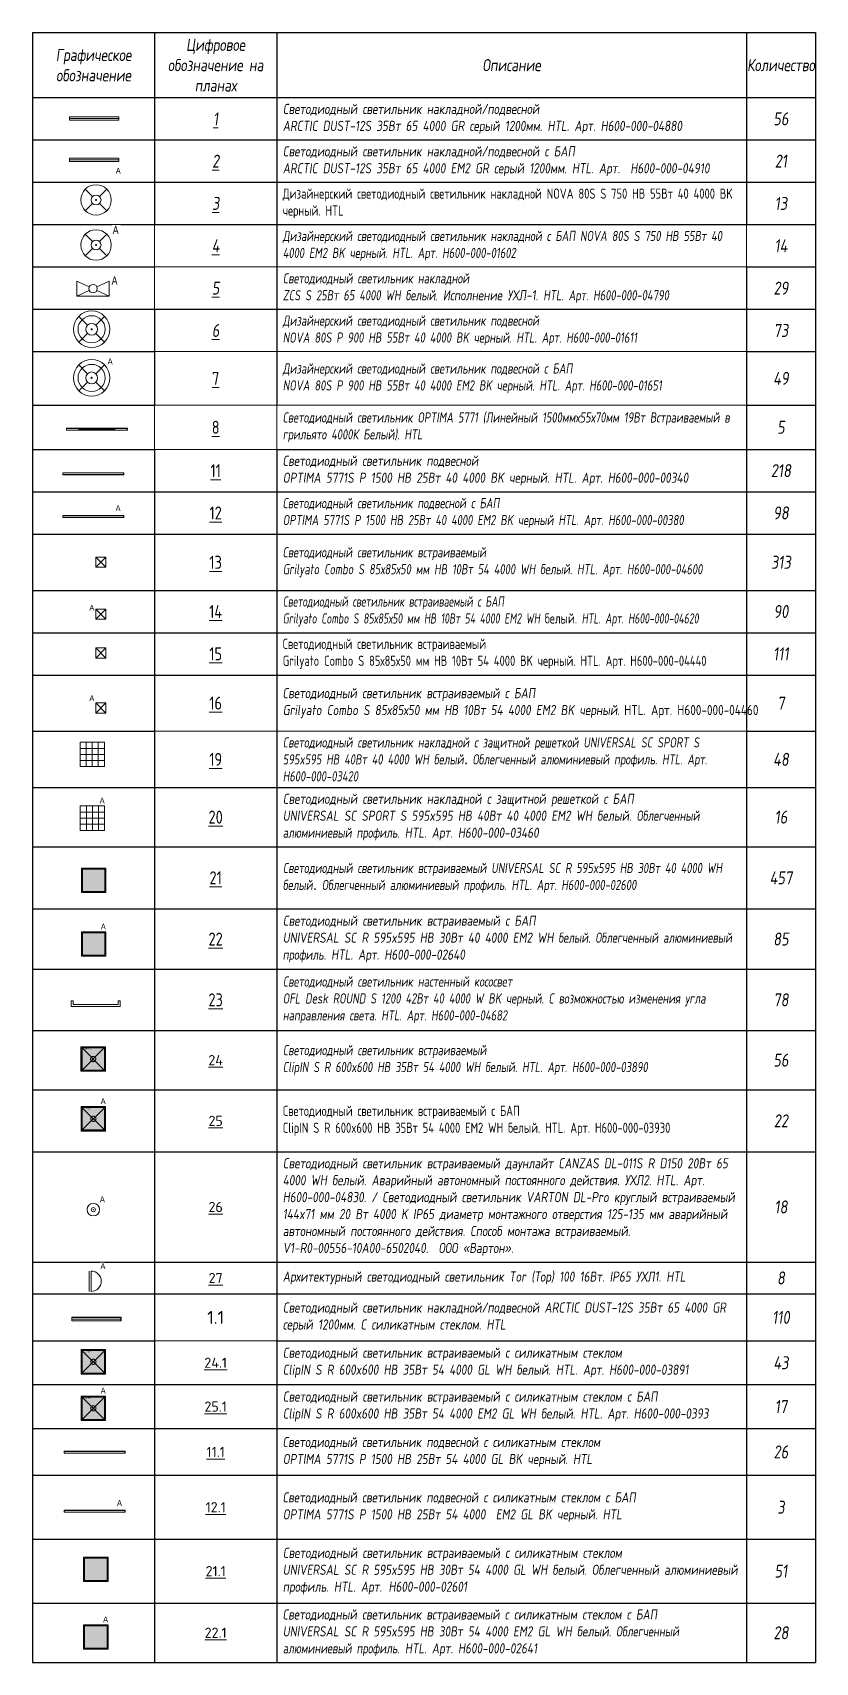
# Model space of a CAD drawing. Header units: millimetres. Extents: x -510890 to 397870, y -45599 to 141350.
# Drawn here: x -476913 to -457669, y 77079 to 117182 of the extents above; entities that cross this region are included whole.
import ezdxf

# ---------------------------------------------------------------- set-up
doc = ezdxf.new("R2010")
doc.units = ezdxf.units.MM
for name, color, linetype, lineweight in [('_ЭОМ_светильник А', 1, 'Continuous', 35), ('_ЭОМ_светильник Р', 4, 'Continuous', 35), ('АР_Потолки_Штриховка', 252, 'Continuous', 0), ('АР_Спецификация', 250, 'Continuous', 15), ('СИЛА', 1, 'Continuous', 30)]:
    doc.layers.add(name, color=color, linetype=linetype, lineweight=lineweight)
doc.layers.add('Штриховка в сечении', color=7, linetype='Continuous')
doc.styles.add('gost', font='isocpeur.ttf')
doc.styles.add('ISOCPEUR', font='isocpeur.ttf', dxfattribs={"height": 800})
doc.styles.add('ISOCUPER', font='isocpeur.ttf', dxfattribs={"width": 0.85, "oblique": 7})
doc.styles.add('Архитект', font='isocpeur.ttf', dxfattribs={"width": 0.8, "oblique": 8})
doc.styles.add('ГОСТ', font='cad.shx', dxfattribs={"width": 0.8})

# ---------------------------------------------------------------- blocks, each defined once
blk = doc.blocks.new('*T73')
at = {"layer": 'АР_Спецификация', "color": 7, "lineweight": -2, "ltscale": 1000, "transparency": 16777216}
for p, q in [((0, 0), (19244, 0)), ((0, 0), (0, -40103)), ((3000, 0), (3000, -4725)), ((6000, 0), (6000, -9166)), ((17553, 0), (17553, -4725)), ((19244, 0), (19244, -40103)), ((0, -1600), (19244, -1600)), ((0, -2642), (19244, -2642)), ((0, -3684), (19244, -3684)), ((0, -4725), (19244, -4725)), ((0, -5767), (3000, -5767)), ((17553, -5767), (19244, -5767)), ((17553, -5767), (17553, -40103)), ((0, -6809), (19244, -6809)), ((3000, -6809), (3000, -9166)), ((0, -7850), (3000, -7850)), ((17553, -7850), (19244, -7850)), ((0, -9166), (3000, -9166)), ((17553, -9166), (19244, -9166)), ((0, -10258), (3000, -10258)), ((3000, -10258), (3000, -40103)), ((6000, -10258), (19244, -10258)), ((6000, -10258), (6000, -40103)), ((0, -11299), (19244, -11299)), ((0, -12341), (19244, -12341)), ((0, -13724), (19244, -13724)), ((0, -14766), (19244, -14766)), ((0, -15808), (19244, -15808)), ((0, -17191), (3000, -17191)), ((17553, -17191), (19244, -17191)), ((0, -18574), (19244, -18574)), ((0, -20033), (19244, -20033)), ((0, -21563), (19244, -21563)), ((0, -23046), (19244, -23046)), ((0, -24554), (19244, -24554)), ((0, -26013), (19244, -26013)), ((0, -27543), (19244, -27543)), ((0, -30251), (19244, -30251)), ((0, -31038), (19244, -31038)), ((0, -32191), (3000, -32191)), ((6000, -32191), (19244, -32191)), ((0, -33269), (19244, -33269)), ((0, -34347), (19244, -34347)), ((0, -35500), (19244, -35500)), ((0, -37070), (19244, -37070)), ((0, -38645), (19244, -38645)), ((0, -40103), (19244, -40103))]:
    blk.add_line(p, q, dxfattribs=at)
at = {"layer": 'АР_Спецификация', "color": 7, "linetype": 'ByBlock', "lineweight": 15, "ltscale": 1000, "transparency": 16777216}
for p, q in [((3000, -4725), (3000, -6809)), ((17553, -4725), (17553, -5767)), ((3000, -5767), (17553, -5767)), ((3000, -7850), (17553, -7850)), ((3000, -9166), (17553, -9166)), ((3000, -9166), (3000, -10258)), ((6000, -9166), (6000, -10258)), ((3000, -10258), (6000, -10258)), ((3000, -17191), (17553, -17191)), ((3000, -32191), (6000, -32191))]:
    blk.add_line(p, q, dxfattribs=at)
at = {"layer": 'АР_Спецификация', "color": 0, "lineweight": 18, "ltscale": 1000, "transparency": 16777216}
for s, insert, char_height, width, attachment_point, style in [('{\\C7;Графическое обозначение}', (1500, -800), 300, 2700, 5, 'Архитект'), ('{\\C7;Цифровое обозначение на планах}', (4500, -800), 300, 2700, 5, 'Архитект'), ('{\\C7;Описание}', (11776, -800), 300, 11252.64, 5, 'Архитект'), ('{\\C7;Количество}', (18398, -800), 300, 1391.19, 5, 'Архитект'), ('{\\fISOCPEUR|b1|i0|c204|p34;\\W0.8;\\L1', (4500, -2121), 320, 2700, 5, 'Архитект'), ('Cветодиодный светильник накладной/подвесной\\PARCTIC DUST-12S 35Вт 65 4000 GR серый 1200мм. HTL. Арт. H600-000-04880 ', (6150, -2121), 250, 11252.64, 4, 'Архитект'), ('56', (18398, -2121), 320, 1391.19, 5, 'Архитект'), ('Cветодиодный светильник накладной/подвесной с БАП\\PARCTIC DUST-12S 35Вт 65 4000 EM2 GR серый 1200мм. HTL. Арт.  H600-000-04910', (6150, -3163), 250, 11252.64, 4, 'Архитект'), ('{\\fISOCPEUR|b1|i0|c204|p34;\\W0.8;\\L2', (4500, -3163), 320, 2700, 5, 'Архитект'), ('21', (18398, -3163), 320, 1391.19, 5, 'Архитект'), ('{\\W0.75;\\C256;Дизайнерский светодиодный светильник накладной NOVA 80S S 750 HB 55Вт 40 4000 BK черный. HTL\\Q7;\\W0.7; }', (6150, -4204), 250, 11252.64, 4, 'ISOCPEUR'), ('{\\fISOCPEUR|b1|i0|c204|p34;\\W0.8;\\L3', (4500, -4204), 320, 2700, 5, 'Архитект'), ('13', (18398, -4204), 320, 1391.19, 5, 'Архитект'), ('{\\fISOCPEUR|b1|i0|c204|p34;\\W0.8;\\L4', (4500, -5246), 320, 2700, 5, 'Архитект'), ('{\\W0.75;\\C256;Дизайнерский светодиодный светильник накладной с БАП NOVA 80S S 750 HB 55Вт 40 4000 EM2 BK черный. \\C0;HTL. Арт. H600-000-01602}', (6150, -5246), 250, 11252.64, 4, 'Архитект'), ('14', (18398, -5246), 320, 1391.19, 5, 'Архитект'), ('{\\W0.75;Cветодиодный светильник накладной \\PZCS S 25Вт 65 4000 WH белый.} {\\C256;Исполнение УХЛ-1. \\W0.75;\\C0;HTL. Арт. H600-000-04790  }', (6150, -6288), 250, 11252.64, 4, 'Архитект'), ('{\\fISOCPEUR|b1|i0|c204|p34;\\W0.8;\\L5', (4500, -6288), 320, 2700, 5, 'Архитект'), ('29', (18398, -6288), 320, 1391.19, 5, 'Архитект'), ('{\\fISOCPEUR|b1|i0|c204|p34;\\W0.8;\\L6', (4500, -7329), 320, 2700, 5, 'Архитект'), ('{\\W0.75;\\C256;Дизайнерский светодиодный светильник подвесной \\PNOVA 80S P 900 HB 55Вт 40 4000 BK черный. HTL. Арт. H600-000-01611}', (6150, -7329), 250, 11252.64, 4, 'Архитект'), ('73', (18398, -7329), 320, 1391.19, 5, 'Архитект'), ('{\\fISOCPEUR|b1|i0|c204|p34;\\W0.8;\\L7', (4500, -8508), 320, 2700, 5, 'gost'), ('{\\W0.75;Дизайнерский светодиодный светильник подвесной с БАП\\PNOVA 80S P 900 HB \\C256;55Вт 4\\C0;0 4000 EM2 BK черный.\\C256; \\C0;HTL. Арт. H600-000-01651 }', (6150, -8508), 250, 11252.64, 4, 'Архитект'), ('49', (18398, -8508), 320, 1391.19, 5, 'Архитект'), ('{\\fISOCPEUR|b1|i0|c204|p34;\\W0.8;\\L8', (4500, -9712), 320, 2700, 5, 'gost'), ('{\\W0.75;\\C256;Светодиодный светильник OPTIMA 5771 (Линейный 1500ммх55х70мм 19Вт Встраиваемый в грильято 4000К Белый). HTL}', (6150, -9712), 250, 11252.64, 4, 'Архитект'), ('5', (18398, -9712), 320, 1391.19, 5, 'Архитект'), ('Светодиодный светильник подвесной\\POPTIMA 5771S P 1500 HB {\\C256;25Вт 40 }4000 BK черный. HTL. Арт. H600-000-00340', (6150, -10779), 250, 11252.64, 4, 'Архитект'), ('{\\fISOCPEUR|b1|i0|c204|p34;\\W0.8;\\L11', (4500, -10779), 320, 2700, 5, 'gost'), ('218', (18398, -10779), 320, 1391.19, 5, 'Архитект'), ('{\\W0.75;Светодиодный светильник подвесной с БАП \\POPTIMA 5771S P 1500 HB \\C256;25Вт 4\\C0;0 4000 EM2 BK черный HTL. Арт. H600-000-00380}', (6150, -11820), 250, 11252.64, 4, 'Архитект'), ('{\\fISOCPEUR|b1|i0|c204|p34;\\W0.8;\\L12', (4500, -11820), 320, 2700, 5, 'gost'), ('98', (18398, -11820), 320, 1391.19, 5, 'Архитект'), ('{\\Q8;\\W0.75;\\C256;Светодиодный светильник встраиваемый\\PGrilyato Combo S 85х85х50 мм HB 10Вт 54 4000 WH белый. HTL. Арт. H600-000-04600}', (6150, -13033), 250, 11252.64, 4, 'ISOCPEUR'), ('{\\fISOCPEUR|b1|i0|c204|p34;\\W0.8;\\L13', (4500, -13033), 320, 2700, 5, 'gost'), ('313', (18398, -13033), 320, 1391.19, 5, 'Архитект'), ('{\\Q7;\\W0.7;\\C256;Cветодиодный светильник встраиваемый с БАП\\PGrilyato Combo S 85х85х50 мм HB 10Вт 54 4000 ЕМ2 WH\\Q0;\\W0.75; белый\\W0.8;.\\Q7;\\W0.7; HTL. Арт. H600-000-04620}', (6150, -14245), 250, 11252.64, 4, 'ISOCPEUR'), ('{\\fISOCPEUR|b1|i0|c204|p34;\\W0.8;\\L14', (4500, -14245), 320, 2700, 5, 'gost'), ('90', (18398, -14245), 320, 1391.19, 5, 'Архитект'), ('{\\fISOCPEUR|b1|i0|c204|p34;\\W0.8;\\L15', (4500, -15287), 320, 2700, 5, 'gost'), ('{\\W0.75;Светодиодный светильник встраиваемый\\PGrilyato Combo S 85х85х50 мм HB 10Вт 54 4000 BK черный. HTL. Арт. H600-000-04440}', (6150, -15287), 250, 11252.64, 4, 'ISOCPEUR'), ('111', (18398, -15287), 320, 1391.19, 5, 'Архитект'), ('{\\fISOCPEUR|b1|i0|c204|p34;\\W0.8;\\L16', (4500, -16499), 320, 2700, 5, 'gost'), ('{\\C256;Светодиодный светильник встраиваемый с БАП\\PGrilyato Combo S 85х85х50 мм HB 10Вт 54 4000 ЕМ2 BK черный\\W0.75;\\C0;.\\Q7;\\W0.7;\\C256; \\Q0;\\W0.8;HTL. Арт. H600-000-04460}', (6150, -16499), 250, 11252.64, 4, 'Архитект'), ('7', (18398, -16499), 320, 1391.19, 5, 'Архитект'), ('{\\W0.75;Cветодиодный светильник накладной с защитной решеткой UNIVERSAL SC SPORT S 595x595 HB 40Вт 40 4000 WH белый\\fVERDANA.TTF|b0|i0|c204|p34;\\W1;.\\C256; \\fISOCPEUR|b0|i0|c204|p34;\\W0.75;Облегченный алюминиевый профиль. HT\\C0;L. Арт. H600-000-03420}', (6150, -17883), 250, 11252.64, 4, 'Архитект'), ('{\\fISOCPEUR|b1|i0|c204|p34;\\W0.8;\\L19', (4500, -17883), 320, 2700, 5, 'gost'), ('48', (18398, -17883), 320, 1391.19, 5, 'Архитект'), ('{\\C256;Cветодиодный светильник накладной с защитной решеткой с БАП\\PUNIVERSAL SC SPORT S 595x595 HB 40Вт 40 4000 EM2 WH белый. \\W0.75;Облегченный алюминиевый профиль.\\W0.8; HTL. Арт. H600-000-03460}', (6150, -19304), 250, 11252.64, 4, 'Архитект'), ('{\\fISOCPEUR|b1|i0|c204|p34;\\W0.8;\\L20', (4500, -19304), 320, 2700, 5, 'gost'), ('16', (18398, -19304), 320, 1391.19, 5, 'Архитект'), ('{\\W0.75;Cветодиодный светильник встраиваемый UNIVERSAL SC R 595x595 HB 30Вт 40 4000 WH белый\\fVERDANA.TTF|b0|i0|c204|p34;\\W1;.\\fISOCPEUR|b0|i0|c204|p34;\\W0.75;\\C256;\\c0; Облегченный алюминиевый профиль. H\\C0;TL. Арт. H600-000-02600}', (6150, -20798), 250, 11252.64, 4, 'Архитект'), ('{\\fISOCPEUR|b1|i0|c204|p34;\\W0.8;\\L21', (4500, -20798), 320, 2700, 5, 'gost'), ('457', (18398, -20798), 320, 1391.19, 5, 'Архитект'), ('{\\C256;Cветодиодный светильник встраиваемый с БАП\\PUNIVERSAL SC R 595x595 HB 30Вт 40 4000 EM2 WH\\W0.75; белый. Облегченный алюминиевый профиль\\W0.8;. HTL. Арт. H600-000-02640}', (6150, -22304), 250, 11252.64, 4, 'Архитект'), ('{\\fISOCPEUR|b1|i0|c204|p34;\\W0.8;\\L22', (4500, -22304), 320, 2700, 5, 'gost'), ('85', (18398, -22304), 320, 1391.19, 5, 'Архитект'), ('{\\W0.75;\\C256;Cветодиодный светильник настенный кососвет\\POFL Desk ROUND S 1200 42Вт\\C5; \\C256;40 4000 W BK черный.\\C256;\\c0; С возможностью изменения угла направления света. HTL. Арт. H600-000-04682}', (6150, -23800), 250, 11252.64, 4, 'Архитект'), ('{\\fISOCPEUR|b1|i0|c204|p34;\\W0.8;\\L23', (4500, -23800), 320, 2700, 5, 'gost'), ('78', (18398, -23800), 320, 1391.19, 5, 'Архитект'), ('{\\fISOCPEUR|b1|i0|c204|p34;\\L24', (4500, -25284), 250, 2700, 5, 'ISOCPEUR'), ('{\\W0.75;Cветодиодный светильник встраиваемый\\PClipIN S R 600x600 HB 35Вт 54 4000 WH белый. HTL. Арт. H600-000-03890}', (6150, -25284), 250, 11252.64, 4, 'Архитект'), ('56', (18398, -25284), 320, 1391.19, 5, 'Архитект'), ('{\\W0.75;Cветодиодный светильник встраиваемый с БАП\\PClipIN S R 600x600 HB 35Вт 54 4000 EM2 WH белый. HTL. Арт. H600-000-03930}', (6150, -26778), 250, 11252.64, 4, 'ISOCPEUR'), ('{\\fISOCPEUR|b1|i0|c204|p34;\\L25', (4500, -26778), 250, 2700, 5, 'ISOCPEUR'), ('22', (18398, -26778), 320, 1391.19, 5, 'Архитект'), ('{\\C256;Cветодиодный светильник встраиваемый даунлайт CANZAS DL-011S R D150 20Вт 65 4000 WH белый. Аварийный автономный постоянного действия. УХЛ2. HTL. Арт. H600-000-04830. / Светодиодный светильник VARTON DL-Pro круглый встраиваемый 144x71 мм 20 Вт 4000 K IP65 диаметр монтажного отверстия 125-135 мм аварийный автономный постоянного действия. Способ монтажа встраиваемый. V1-R0-00556-10A00-6502040.  ООО «Вартон».}', (6150, -28897), 250, 11252.64, 4, 'Архитект'), ('{\\fISOCPEUR|b1|i0|c204|p34;\\L26', (4500, -28897), 250, 2700, 5, 'ISOCPEUR'), ('18', (18398, -28897), 320, 1391.19, 5, 'Архитект'), ('{\\C256;Архитектурный светодиодный светильник Tor (Тор) 100 16Вт. IP65 УХЛ1. HTL}', (6150, -30644), 250, 11252.64, 4, 'Архитект'), ('{\\fISOCPEUR|b1|i0|c204|p34;\\L27', (4500, -30644), 250, 2700, 5, 'ISOCPEUR'), ('8', (18398, -30644), 320, 1391.19, 5, 'Архитект'), ('{\\C256;\\c0;Cветодиодный светильник накладной/подвесной ARCTIC DUST-12S 35Вт 65 4000 GR серый 1200мм. С силикатным стеклом. HTL}', (6150, -31614), 250, 11252.64, 4, 'Архитект'), ('1.1', (4500, -31614), 320, 2700, 5, 'gost'), ('110', (18398, -31614), 320, 1391.19, 5, 'Архитект'), ('{\\C256;Cветодиодный светильник встраиваемый с силикатным стеклом\\PClipIN S R 600x600 HB 35Вт 54 4000 GL WH белый. HTL. Арт. H600-000-03891}', (6150, -32730), 250, 11252.64, 4, 'Архитект'), ('{\\fISOCPEUR|b1|i0|c204|p34;\\L24.1', (4500, -32730), 250, 2700, 5, 'ISOCPEUR'), ('43', (18398, -32730), 320, 1391.19, 5, 'Архитект'), ('{\\fISOCPEUR|b1|i0|c204|p34;\\L25.1', (4500, -33808), 250, 2700, 5, 'ISOCPEUR'), ('{\\C256;Cветодиодный светильник встраиваемый с силикатным стеклом с БАП\\PClipIN S R 600x600 HB 35Вт 54 4000 EM2 GL WH белый. HTL. Арт. H600-000-0393}', (6150, -33808), 250, 11252.64, 4, 'Архитект'), ('17', (18398, -33808), 320, 1391.19, 5, 'Архитект'), ('{\\fISOCPEUR|b1|i0|c204|p34;\\L11.1', (4500, -34924), 250, 2700, 5, 'ISOCPEUR'), ('{\\C256;Светодиодный светильник подвесной с силикатным стеклом\\POPTIMA 5771S P 1500 HB \\C256;\\c0;25Вт \\C256;54 4000 GL BK черный. HTL}', (6150, -34924), 250, 11252.64, 4, 'Архитект'), ('26', (18398, -34924), 320, 1391.19, 5, 'Архитект'), ('{\\C256;Светодиодный светильник подвесной с силикатным стеклом с БАП\\POPTIMA 5771S P 1500 HB\\C251;\\c6710371; \\C256;25Вт 54 4000  EM2 GL BK черный. HTL}', (6150, -36285), 250, 11252.64, 4, 'Архитект'), ('{\\fISOCPEUR|b1|i0|c204|p34;\\L12.1', (4500, -36285), 250, 2700, 5, 'ISOCPEUR'), ('3', (18398, -36285), 320, 1391.19, 5, 'Архитект'), ('{\\H0.78125x;\\C256;Cветодиодный светильник встраиваемый с силикатным стеклом\\PUNIVERSAL SC R 595x595 HB 30Вт 54 4000 GL WH белый. Облегченный алюминиевый профиль. HTL. Арт.\\H1.28x; \\H0.78125x;H600-000-02601}', (6150, -37858), 320, 11252.64, 4, 'Архитект'), ('{\\fISOCPEUR|b1|i0|c204|p34;\\L21.1', (4500, -37858), 250, 2700, 5, 'ISOCPEUR'), ('51', (18398, -37858), 320, 1391.19, 5, 'Архитект'), ('{\\C256;Светодиодный светильник встраиваемый с силикатным стеклом с БАП\\PUNIVERSAL SC R 595x595 HB 30Вт 54 4000 EM2 GL WH белый.\\W0.75; Облегченный алюминиевый профиль\\W0.8;. HTL. Арт. H600-000-02641}', (6150, -39374), 250, 11252.64, 4, 'Архитект'), ('{\\fISOCPEUR|b1|i0|c204|p34;\\L22.1', (4500, -39374), 250, 2700, 5, 'ISOCPEUR'), ('28', (18398, -39374), 320, 1391.19, 5, 'Архитект')]:
    blk.add_mtext(s, dxfattribs=dict(at, insert=insert, char_height=char_height, width=width, attachment_point=attachment_point, style=style))
blk = doc.blocks.new('ЭКРАН 9ВТ')
at = {"color": 0, "linetype": 'ByBlock', "lineweight": -2}
for points in [[(399, 376), (399, 0), (-399, 0), (-399, 376)], [(-399, 376), (-95, 233)], [(-399, 0), (-95, 143)], [(95, 233), (399, 376)], [(95, 143), (399, 0)]]:
    blk.add_lwpolyline(points, dxfattribs=at)
blk.add_circle((0, 188), 105, dxfattribs=at)
blk = doc.blocks.new('ORIO LINE')
at = {"color": 0, "linetype": 'ByBlock', "lineweight": -2}
for p, q in [((-594, -4), (-594, 84)), ((-594, 84), (621, 84)), ((-590, 0), (-590, 80)), ((-590, 80), (617, 80)), ((617, 0), (-590, 0)), ((617, 80), (617, 0)), ((621, 84), (621, -4)), ((621, -4), (-594, -4))]:
    blk.add_line(p, q, dxfattribs=at)
blk.add_lwpolyline([(-590, 40), (617, 40)], dxfattribs=at)
blk = doc.blocks.new('светильник школа коридор')
at = {"color": 0, "linetype": 'ByBlock', "lineweight": -2}
for points in [[(-318, 318), (-103, 103)], [(318, 318), (103, 103)], [(-103, -103), (-318, -318)], [(103, -103), (318, -318)]]:
    blk.add_lwpolyline(points, dxfattribs=at)
blk.add_circle((0, 0), 334, dxfattribs=at)
for major_axis in [(-450, 0), (-146, 0), (-146, 0), (-14.6, 0)]:
    blk.add_ellipse((0, 0), major_axis=major_axis, ratio=1, start_param=3.926991, end_param=10.210176, dxfattribs=at)
blk = doc.blocks.new('RVE-PLS5070-1500-P')
at = {"color": 0, "linetype": 'ByBlock', "lineweight": -2, "ltscale": 40}
for points in [[(750, -25), (-750, -25), (-750, 25), (750, 25)], [(745, -20), (-745, -20), (-745, 20), (745, 20)]]:
    blk.add_lwpolyline(points, close=True, dxfattribs=at)
blk = doc.blocks.new('RVE-PRIME-STRONG-595-N')
at = {"color": 0, "linetype": 'ByBlock', "lineweight": -2, "ltscale": 40}
blk.add_lwpolyline([(300, -300), (-300, -300), (-300, 300), (300, 300)], close=True, dxfattribs=at)
for points in [[(-300, 150), (300, 150)], [(-300, 0), (300, 0)], [(-150, 300), (-150, -300)], [(0, 300), (0, -300)], [(150, 300), (150, -300)], [(-300, -150), (300, -150)]]:
    blk.add_lwpolyline(points, dxfattribs=at)
blk = doc.blocks.new('RVE-SLIM-PRIME-595')
at = {"layer": 'Штриховка в сечении', "lineweight": 9, "ltscale": 1000, "true_color": 0xf8f6b0, "transparency": 33554636}
h = blk.add_hatch(color=51, dxfattribs=at)
h.dxf.hatch_style = 1
h.paths.add_polyline_path([(275, 275), (-275, 275), (-275, -275), (275, -275)])
at = {"color": 0, "linetype": 'ByBlock', "lineweight": -2, "ltscale": 40}
for points in [[(300, -300), (-300, -300), (-300, 300), (300, 300)], [(275, -275), (-275, -275), (-275, 275), (275, 275)]]:
    blk.add_lwpolyline(points, close=True, dxfattribs=at)
blk = doc.blocks.new('Кососвет')
at = {"color": 0, "linetype": 'ByBlock', "lineweight": -2, "ltscale": 40}
for points in [[(-600, 26), (600, 26), (600, -111)], [(-600, 26), (-600, -111)], [(-600, -111), (-550, -111)], [(-550, -24), (550, -24)], [(-550, -111), (-550, -24)], [(600, -111), (550, -111), (550, -24)]]:
    blk.add_lwpolyline(points, dxfattribs=at)
blk = doc.blocks.new('OPL R 418 HF')
at = {"layer": 'АР_Потолки_Штриховка', "lineweight": 9, "ltscale": 1000, "true_color": 0xf8f6b0, "transparency": 33554636}
h = blk.add_hatch(color=51, dxfattribs=at)
h.dxf.hatch_style = 1
h.paths.add_polyline_path([(-275, 275), (-275, -275), (275, -275), (275, 275)])
at = {"color": 0, "linetype": 'ByBlock', "lineweight": -2, "ltscale": 100}
for p, q in [((-297, 298), (298, 298)), ((-297, 298), (-297, -297)), ((-297, 298), (298, -297)), ((-297, -297), (298, 298)), ((298, 298), (298, -297)), ((298, -297), (-297, -297))]:
    blk.add_line(p, q, dxfattribs=at)
at = {"color": 250, "lineweight": 9, "ltscale": 1000}
for points in [[(-300, 300), (300, 300), (300, -300), (-300, -300)], [(-275, 275), (275, 275), (275, -275), (-275, -275)]]:
    blk.add_lwpolyline(points, close=True, dxfattribs=at)
at = {"color": 0, "linetype": 'ByBlock', "lineweight": -2, "const_width": 27.2}
blk.add_lwpolyline([(-64, 0, 1), (64, 0, 1)], format="xyb", close=True, dxfattribs=at)
at = {"color": 0, "linetype": 'ByBlock', "lineweight": -2, "insert": (-200, 279), "char_height": 50, "attachment_point": 1, "style": 'ISOCUPER'}
blk.add_mtext_dynamic_manual_height_columns('IP55', width=2.44, gutter_width=12.5, heights=[0], dxfattribs=at)
blk = doc.blocks.new('Подвесной Светильник 22_3')
at = {"color": 0, "linetype": 'ByBlock', "lineweight": -2}
for radius in [154, 50, 50, 5]:
    blk.add_circle((0, 0), radius, dxfattribs=at)
blk = doc.blocks.new('НАРУЖНЫЙ СВЕТИЛЬНИК')
at = {"color": 0, "linetype": 'ByBlock', "lineweight": -2}
for p, q in [((0, 250), (0, -250)), ((50, 250), (50, -250))]:
    blk.add_line(p, q, dxfattribs=at)
blk.add_arc((50, 0), 250, 270, 90, dxfattribs=at)
blk = doc.blocks.new('40 НА 40 ГРИЛЬЯТО ДЛЯ 50')
at = {"color": 0, "linetype": 'ByBlock', "lineweight": -2, "ltscale": 100}
for points in [[(125, -125), (-125, -125), (-125, 125), (125, 125), (125, -125)], [(125, 125), (-125, -125)], [(-125, 125), (125, -125)]]:
    blk.add_lwpolyline(points, dxfattribs=at)

msp = doc.modelspace()

# ---------------------------------------------------------------- linework, layer by layer
at = {"color": 18, "lineweight": 18, "true_color": 0x000000}
for p, q in [((-475619.3, 113329.1), (-475439.6, 113150.5)), ((-475267.7, 113150.5), (-475088.5, 113329.6)), ((-475618.7, 112799.4), (-475439.6, 112978.6)), ((-475267.7, 112978.6), (-475088.5, 112799.4)), ((-475619.3, 112221.1), (-475439.6, 112042.6)), ((-475267.7, 112042.6), (-475088.5, 112221.7)), ((-475618.7, 111691.5), (-475439.6, 111870.6)), ((-475267.7, 111870.6), (-475088.5, 111691.5)), ((-476077.3, 107441.9), (-474587.3, 107401.9)), ((-474587.3, 107441.9), (-476077.3, 107401.9))]:
    msp.add_line(p, q, dxfattribs=at)
for points in [[(-476082.3, 107396.9), (-474582.3, 107396.9), (-474582.3, 107446.9), (-476082.3, 107446.9)], [(-476077.3, 107401.9), (-474587.3, 107401.9), (-474587.3, 107441.9), (-476077.3, 107441.9)]]:
    msp.add_lwpolyline(points, close=True, dxfattribs=at)
for centre, radius in [((-475353.6, 113064.5), 374.9), ((-475353.6, 113064.5), 121.6), ((-475353.6, 113064.5), 12.2), ((-475353.6, 111956.6), 374.9), ((-475353.6, 111956.6), 121.6), ((-475353.6, 111956.6), 12.2)]:
    msp.add_circle(centre, radius, dxfattribs=at)

# ---------------------------------------------------------------- block references
msp.add_blockref('*T73', (-476913.1, 117182.3))
at = {"layer": '_ЭОМ_светильник А', "color": 18, "lineweight": 18, "ltscale": 100, "true_color": 0x000000, "rotation": 179.9999999999999}
msp.add_blockref('ORIO LINE', (-475386.8, 114091.2), dxfattribs=at)
at = {"layer": '_ЭОМ_светильник А', "color": 18, "lineweight": 18, "ltscale": 100, "true_color": 0x000000}
for name, p in [('ЭКРАН 9ВТ', (-475428.1, 110693.6)), ('RVE-PLS5070-1500-P', (-475422, 105273.5)), ('RVE-PRIME-STRONG-595-N', (-475442.3, 97852.9)), ('RVE-SLIM-PRIME-595', (-475413.6, 94753.4)), ('OPL R 418 HF', (-475420.3, 90454.7)), ('OPL R 418 HF', (-475420.3, 83330.6)), ('RVE-PLS5070-1500-P', (-475387.1, 80796.8)), ('RVE-SLIM-PRIME-595', (-475358.7, 77705.2))]:
    msp.add_blockref(name, p, dxfattribs=at)
at = {"layer": '_ЭОМ_светильник А', "color": 18, "lineweight": 18, "ltscale": 100, "true_color": 0x000000, "xscale": -1, "zscale": 1000, "rotation": 180}
msp.add_blockref('Подвесной Светильник 22_3', (-475420.3, 88219.1), dxfattribs=at)
at = {"layer": '_ЭОМ_светильник Р', "color": 18, "lineweight": 18, "true_color": 0x000000, "rotation": 179.9999999999999}
for p in [(-475386.8, 115109.6), (-475332, 85566.3)]:
    msp.add_blockref('ORIO LINE', p, dxfattribs=at)
at = {"layer": '_ЭОМ_светильник Р', "color": 18, "lineweight": 18, "ltscale": 100, "true_color": 0x000000}
for name, p in [('светильник школа коридор', (-475462.2, 109882.3)), ('RVE-PLS5070-1500-P', (-475422, 106325.8)), ('40 НА 40 ГРИЛЬЯТО ДЛЯ 50', (-475236.9, 104152.1)), ('40 НА 40 ГРИЛЬЯТО ДЛЯ 50', (-475236.9, 101917.4)), ('RVE-PRIME-STRONG-595-N', (-475447.8, 99419.7)), ('RVE-SLIM-PRIME-595', (-475413.6, 96324.6)), ('OPL R 418 HF', (-475423.9, 91925.2)), ('OPL R 418 HF', (-475420.3, 84475)), ('RVE-PLS5070-1500-P', (-475387.1, 82250.3)), ('RVE-SLIM-PRIME-595', (-475358.7, 79369.8))]:
    msp.add_blockref(name, p, dxfattribs=at)
at = {"layer": '_ЭОМ_светильник Р', "color": 18, "lineweight": 18, "ltscale": 100, "true_color": 0x000000, "rotation": 180}
msp.add_blockref('Кососвет', (-475362.3, 93247), dxfattribs=at)
at = {"layer": 'СИЛА', "color": 18, "lineweight": 18, "true_color": 0x000000}
msp.add_blockref('НАРУЖНЫЙ СВЕТИЛЬНИК', (-475526.4, 86456.8), dxfattribs=at)

# ---------------------------------------------------------------- next in the draw order: texts
at = {"layer": '_ЭОМ_светильник А', "color": 18, "lineweight": 18, "ltscale": 100, "true_color": 0x000000, "attachment_point": 1, "style": 'ГОСТ', "bg_fill": 3, "box_fill_scale": 1.1, "bg_fill_color": 256, "bg_fill_transparency": 0}
for insert, char_height, width in [((-474868.3, 113851.5), 142.2, 86.044), ((-474942.5, 112428.8), 200, 172.087), ((-474969.9, 111181.4, 0), 200, 172.087), ((-475067.4, 109163.2), 142.2, 86.044), ((-474872.2, 105549.1), 142.2, 86.044), ((-475518, 103099.1), 142.2, 86.044), ((-475518, 100876.7), 142.2, 86.044), ((-475264.1, 98355.2), 142.2, 86.044), ((-475235.3, 95255.7), 142.2, 86.044), ((-475239.6, 90959.4), 142.2, 86.044), ((-475259.4, 88545.1), 142.2, 93.251), ((-475245.9, 86902.2), 142.2, 93.251), ((-475239.6, 83835.4), 142.2, 86.044), ((-474837.3, 81072.4), 142.2, 86.044), ((-475180.5, 78207.4), 142.2, 86.044)]:
    msp.add_mtext('А', dxfattribs=dict(at, insert=insert, char_height=char_height, width=width))

# ---------------------------------------------------------------- next in the draw order: block references
at = {"layer": '_ЭОМ_светильник А', "color": 18, "lineweight": 18, "ltscale": 100, "true_color": 0x000000}
for name, p in [('светильник школа коридор', (-475462.2, 108685.4, 0)), ('40 НА 40 ГРИЛЬЯТО ДЛЯ 50', (-475236.9, 102872.8)), ('40 НА 40 ГРИЛЬЯТО ДЛЯ 50', (-475236.9, 100563.9))]:
    msp.add_blockref(name, p, dxfattribs=at)

doc.saveas('drawing.dxf')
